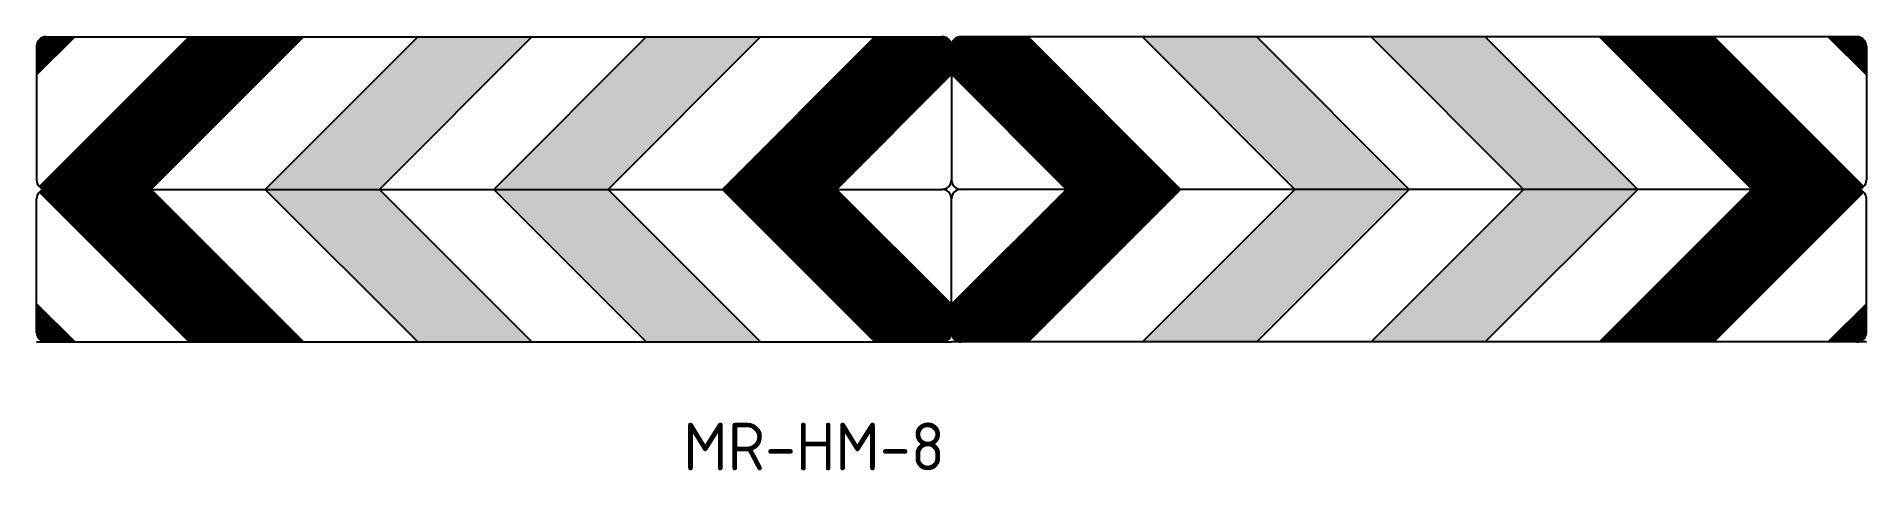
# Model space of a CAD drawing. Extents: x 82 to 274, y 222 to 267.
import ezdxf

# ---------------------------------------------------------------- set-up
doc = ezdxf.new("R2010")
doc.units = 0
doc.header["$LTSCALE"] = 12
doc.header["$MEASUREMENT"] = 0
doc.layers.get('0').update_dxf_attribs({"linetype": 'CONTINUOUS'})
doc.layers.add('L25', color=1, linetype='CONTINUOUS')
doc.layers.add('T50', color=7, linetype='CONTINUOUS')
doc.styles.add('ISO', font='ISO3098B')

# ---------------------------------------------------------------- blocks, each defined once
blk = doc.blocks.new('*X0')
at = {"color": 0}
for p, q in [((231.98, 208.25), (236.98, 213.25)), ((231.98, 208.38), (236.85, 213.25)), ((231.98, 208.51), (236.72, 213.25)), ((231.98, 208.64), (236.59, 213.25)), ((231.98, 208.78), (236.45, 213.25)), ((231.98, 208.91), (236.32, 213.25)), ((231.98, 209.04), (236.19, 213.25)), ((231.98, 209.17), (236.06, 213.25)), ((231.98, 209.31), (235.92, 213.25)), ((231.98, 209.44), (235.79, 213.25)), ((231.98, 209.57), (235.66, 213.25)), ((231.98, 209.7), (235.53, 213.25)), ((231.98, 209.84), (235.39, 213.25)), ((231.98, 209.97), (235.26, 213.25)), ((231.98, 210.1), (235.13, 213.25)), ((231.98, 210.24), (235, 213.25)), ((231.98, 210.37), (234.86, 213.25)), ((231.98, 210.5), (234.73, 213.25)), ((231.98, 210.63), (234.6, 213.25)), ((231.98, 210.77), (234.47, 213.25)), ((231.98, 210.9), (234.33, 213.25)), ((231.98, 211.03), (234.2, 213.25)), ((231.98, 211.16), (234.07, 213.25)), ((231.98, 211.3), (233.94, 213.25)), ((231.98, 211.43), (233.8, 213.25)), ((231.98, 211.56), (233.67, 213.25)), ((231.98, 211.69), (233.54, 213.25)), ((231.98, 211.83), (233.4, 213.25)), ((231.98, 211.96), (233.27, 213.25)), ((231.98, 212.09), (233.14, 213.25)), ((232, 212.25), (232.98, 213.23)), ((232.06, 212.43), (232.8, 213.18)), ((232.2, 212.71), (232.53, 213.04))]:
    blk.add_line(p, q, dxfattribs=at)
blk = doc.blocks.new('*X1')
at = {"color": 0}
for p, q in [((232.41, 193.56), (252.1, 213.25)), ((232.48, 193.5), (252.23, 213.25)), ((232.56, 193.45), (252.36, 213.25)), ((232.64, 193.4), (252.5, 213.25)), ((232.73, 193.36), (252.63, 213.25)), ((232.83, 193.32), (252.76, 213.25)), ((232.93, 193.29), (252.89, 213.25)), ((233.04, 193.27), (253.03, 213.25)), ((233.16, 193.25), (253.16, 213.25)), ((233.29, 193.25), (253.29, 213.25)), ((233.42, 193.25), (253.42, 213.25)), ((233.56, 193.25), (253.56, 213.25)), ((233.69, 193.25), (253.69, 213.25)), ((233.82, 193.25), (253.82, 213.25)), ((233.96, 193.25), (253.96, 213.25)), ((234.09, 193.25), (254.09, 213.25)), ((234.22, 193.25), (254.22, 213.25)), ((234.35, 193.25), (254.35, 213.25)), ((234.49, 193.25), (254.49, 213.25)), ((234.62, 193.25), (254.62, 213.25)), ((234.75, 193.25), (254.75, 213.25)), ((234.88, 193.25), (254.88, 213.25)), ((235.02, 193.25), (255.02, 213.25)), ((235.15, 193.25), (255.15, 213.25)), ((235.28, 193.25), (255.28, 213.25)), ((235.41, 193.25), (255.41, 213.25)), ((235.55, 193.25), (255.55, 213.25)), ((235.68, 193.25), (255.68, 213.25)), ((235.81, 193.25), (255.81, 213.25)), ((235.94, 193.25), (255.94, 213.25)), ((236.08, 193.25), (256.08, 213.25)), ((236.21, 193.25), (256.21, 213.25)), ((236.34, 193.25), (256.34, 213.25)), ((236.47, 193.25), (256.47, 213.25)), ((236.61, 193.25), (256.61, 213.25)), ((236.74, 193.25), (256.74, 213.25)), ((236.87, 193.25), (256.87, 213.25)), ((237, 193.25), (257, 213.25)), ((237.14, 193.25), (257.14, 213.25)), ((237.27, 193.25), (257.27, 213.25)), ((237.4, 193.25), (257.4, 213.25)), ((237.53, 193.25), (257.53, 213.25)), ((237.67, 193.25), (257.67, 213.25)), ((237.8, 193.25), (257.8, 213.25)), ((237.93, 193.25), (257.93, 213.25)), ((238.07, 193.25), (258.07, 213.25)), ((238.2, 193.25), (258.2, 213.25)), ((238.33, 193.25), (258.33, 213.25)), ((238.46, 193.25), (258.46, 213.25)), ((238.6, 193.25), (258.6, 213.25)), ((238.73, 193.25), (258.73, 213.25)), ((238.86, 193.25), (258.86, 213.25)), ((238.99, 193.25), (258.99, 213.25)), ((239.13, 193.25), (259.13, 213.25)), ((239.26, 193.25), (259.26, 213.25)), ((239.39, 193.25), (259.39, 213.25)), ((239.52, 193.25), (259.52, 213.25)), ((239.66, 193.25), (259.66, 213.25)), ((239.79, 193.25), (259.79, 213.25)), ((239.92, 193.25), (259.92, 213.25)), ((240.05, 193.25), (260.05, 213.25)), ((240.19, 193.25), (260.19, 213.25)), ((240.32, 193.25), (260.32, 213.25)), ((240.45, 193.25), (260.45, 213.25)), ((240.58, 193.25), (260.58, 213.25)), ((240.72, 193.25), (260.72, 213.25)), ((240.85, 193.25), (260.85, 213.25)), ((240.98, 193.25), (260.98, 213.25)), ((241.11, 193.25), (261.11, 213.25)), ((241.25, 193.25), (261.25, 213.25)), ((241.38, 193.25), (261.38, 213.25)), ((241.51, 193.25), (261.51, 213.25)), ((241.65, 193.25), (261.65, 213.25)), ((241.78, 193.25), (261.78, 213.25)), ((241.91, 193.25), (261.91, 213.25)), ((242.04, 193.25), (262.04, 213.25)), ((242.18, 193.25), (262.18, 213.25)), ((242.31, 193.25), (262.31, 213.25)), ((242.44, 193.25), (262.44, 213.25)), ((242.57, 193.25), (262.57, 213.25)), ((242.71, 193.25), (262.71, 213.25)), ((242.84, 193.25), (262.84, 213.25)), ((242.97, 193.25), (262.97, 213.25)), ((243.1, 193.25), (263.1, 213.25)), ((243.24, 193.25), (263.24, 213.25)), ((243.37, 193.25), (263.37, 213.25)), ((243.5, 193.25), (263.5, 213.25)), ((243.63, 193.25), (263.63, 213.25)), ((243.77, 193.25), (263.77, 213.25)), ((243.9, 193.25), (263.9, 213.25)), ((244.03, 193.25), (264.03, 213.25)), ((244.16, 193.25), (264.16, 213.25)), ((244.3, 193.25), (264.3, 213.25)), ((244.43, 193.25), (264.43, 213.25)), ((244.56, 193.25), (264.56, 213.25)), ((244.69, 193.25), (264.69, 213.25)), ((244.83, 193.25), (264.83, 213.25)), ((244.96, 193.25), (264.96, 213.25)), ((245.09, 193.25), (265.09, 213.25)), ((245.22, 193.25), (265.22, 213.25)), ((245.36, 193.25), (265.36, 213.25)), ((245.49, 193.25), (265.49, 213.25)), ((245.62, 193.25), (265.62, 213.25)), ((245.76, 193.25), (265.76, 213.25)), ((245.89, 193.25), (265.89, 213.25)), ((246.02, 193.25), (266.02, 213.25)), ((246.15, 193.25), (266.15, 213.25)), ((246.29, 193.25), (266.29, 213.25)), ((246.42, 193.25), (266.42, 213.25)), ((246.55, 193.25), (266.55, 213.25)), ((246.68, 193.25), (266.68, 213.25)), ((246.82, 193.25), (266.82, 213.25)), ((246.95, 193.25), (266.95, 213.25))]:
    blk.add_line(p, q, dxfattribs=at)
blk = doc.blocks.new('*X2')
at = {"color": 0}
for p, q in [((321.99, 193.25), (341.99, 213.25)), ((322.12, 193.25), (342.12, 213.25)), ((322.26, 193.25), (342.26, 213.25)), ((322.39, 193.25), (342.39, 213.25)), ((322.52, 193.25), (342.52, 213.25)), ((322.65, 193.25), (342.65, 213.25)), ((322.79, 193.25), (342.79, 213.25)), ((322.92, 193.25), (342.92, 213.25)), ((323.05, 193.25), (343.05, 213.25)), ((323.18, 193.25), (343.18, 213.25)), ((323.32, 193.25), (343.32, 213.25)), ((323.45, 193.25), (343.45, 213.25)), ((323.58, 193.25), (343.58, 213.25)), ((323.71, 193.25), (343.71, 213.25)), ((323.85, 193.25), (343.85, 213.25)), ((323.98, 193.25), (343.98, 213.25)), ((324.11, 193.25), (344.11, 213.25)), ((324.24, 193.25), (344.24, 213.25)), ((324.38, 193.25), (344.38, 213.25)), ((324.51, 193.25), (344.51, 213.25)), ((324.64, 193.25), (344.64, 213.25)), ((324.77, 193.25), (344.77, 213.25)), ((324.91, 193.25), (344.91, 213.25)), ((325.04, 193.25), (345.04, 213.25)), ((325.17, 193.25), (345.17, 213.25)), ((325.3, 193.25), (345.3, 213.25)), ((325.44, 193.25), (345.44, 213.25)), ((325.57, 193.25), (345.57, 213.25)), ((325.7, 193.25), (345.7, 213.25)), ((325.83, 193.25), (345.83, 213.25)), ((325.97, 193.25), (345.97, 213.25)), ((326.1, 193.25), (346.1, 213.25)), ((326.23, 193.25), (346.23, 213.25)), ((326.37, 193.25), (346.37, 213.25)), ((326.5, 193.25), (346.5, 213.25)), ((326.63, 193.25), (346.63, 213.25)), ((326.76, 193.25), (346.76, 213.25)), ((326.9, 193.25), (346.9, 213.25)), ((327.03, 193.25), (347.03, 213.25)), ((327.16, 193.25), (347.16, 213.25)), ((327.29, 193.25), (347.29, 213.25)), ((327.43, 193.25), (347.43, 213.25)), ((327.56, 193.25), (347.56, 213.25)), ((327.69, 193.25), (347.69, 213.25)), ((327.82, 193.25), (347.82, 213.25)), ((327.96, 193.25), (347.96, 213.25)), ((328.09, 193.25), (348.09, 213.25)), ((328.22, 193.25), (348.22, 213.25)), ((328.35, 193.25), (348.35, 213.25)), ((328.49, 193.25), (348.49, 213.25)), ((328.62, 193.25), (348.62, 213.25)), ((328.75, 193.25), (348.75, 213.25)), ((328.88, 193.25), (348.88, 213.25)), ((329.02, 193.25), (349.02, 213.25)), ((329.15, 193.25), (349.15, 213.25)), ((329.28, 193.25), (349.28, 213.25)), ((329.41, 193.25), (349.41, 213.25)), ((329.55, 193.25), (349.55, 213.25)), ((329.68, 193.25), (349.68, 213.25)), ((329.81, 193.25), (349.81, 213.25)), ((329.95, 193.25), (349.95, 213.25)), ((330.08, 193.25), (350.08, 213.25)), ((330.21, 193.25), (350.21, 213.25)), ((330.34, 193.25), (350.34, 213.25)), ((330.48, 193.25), (350.48, 213.25)), ((330.61, 193.25), (350.61, 213.25)), ((330.74, 193.25), (350.74, 213.25)), ((330.87, 193.25), (350.87, 213.24)), ((331.01, 193.25), (350.98, 213.23)), ((331.14, 193.25), (351.09, 213.2)), ((331.27, 193.25), (351.18, 213.17)), ((331.4, 193.25), (351.28, 213.13)), ((331.54, 193.25), (351.36, 213.08)), ((331.67, 193.25), (351.44, 213.03)), ((331.8, 193.25), (351.52, 212.97)), ((331.93, 193.25), (351.59, 212.91)), ((332.07, 193.25), (351.66, 212.84)), ((332.2, 193.25), (351.72, 212.77)), ((332.33, 193.25), (351.77, 212.69)), ((332.46, 193.25), (351.82, 212.61)), ((332.6, 193.25), (351.87, 212.52)), ((332.73, 193.25), (351.9, 212.43)), ((332.86, 193.25), (351.94, 212.33)), ((332.99, 193.25), (351.96, 212.22)), ((333.13, 193.25), (351.98, 212.1)), ((333.26, 193.25), (351.98, 211.97)), ((333.39, 193.25), (351.98, 211.84)), ((333.52, 193.25), (351.98, 211.71)), ((333.66, 193.25), (351.98, 211.57)), ((333.79, 193.25), (351.98, 211.44)), ((333.92, 193.25), (351.98, 211.31)), ((334.06, 193.25), (351.98, 211.18)), ((334.19, 193.25), (351.98, 211.04)), ((334.32, 193.25), (351.98, 210.91)), ((334.45, 193.25), (351.98, 210.78)), ((334.59, 193.25), (351.98, 210.65)), ((334.72, 193.25), (351.98, 210.51)), ((334.85, 193.25), (351.98, 210.38)), ((334.98, 193.25), (351.98, 210.25)), ((335.12, 193.25), (351.98, 210.12)), ((335.25, 193.25), (351.98, 209.98)), ((335.38, 193.25), (351.98, 209.85)), ((335.51, 193.25), (351.98, 209.72)), ((335.65, 193.25), (351.98, 209.59)), ((335.78, 193.25), (351.98, 209.45)), ((335.91, 193.25), (351.98, 209.32)), ((336.04, 193.25), (351.98, 209.19)), ((336.18, 193.25), (351.98, 209.05)), ((336.31, 193.25), (351.98, 208.92)), ((336.44, 193.25), (351.98, 208.79)), ((336.57, 193.25), (351.98, 208.66)), ((336.71, 193.25), (351.98, 208.52)), ((336.84, 193.25), (351.98, 208.39))]:
    blk.add_line(p, q, dxfattribs=at)

msp = doc.modelspace()

# ---------------------------------------------------------------- linework, layer by layer
at = {"layer": 'L25'}
for p, q in [((82.09, 263.16), (86.1, 267.16)), ((82.38, 251.46), (98.09, 267.16)), ((83.09, 267.16), (86.1, 267.16)), ((86.1, 267.16), (98.09, 267.16)), ((94.08, 251.16), (110.08, 267.16)), ((98.09, 267.16), (110.08, 267.16)), ((106.08, 251.16), (122.08, 267.16)), ((110.08, 267.16), (170.05, 267.16)), ((118.07, 251.16), (134.07, 267.16)), ((130.06, 251.16), (146.06, 267.16)), ((142.05, 251.16), (158.05, 267.16)), ((154.05, 251.16), (170.05, 267.16)), ((170.05, 267.16), (177.09, 267.16)), ((186.13, 267.16), (179.09, 267.16)), ((246.1, 267.16), (186.13, 267.16)), ((202.13, 251.16), (186.13, 267.16)), ((214.13, 251.16), (198.13, 267.16)), ((226.12, 251.16), (210.12, 267.16)), ((238.11, 251.16), (222.11, 267.16)), ((250.1, 251.16), (234.1, 267.16)), ((262.1, 251.16), (246.1, 267.16)), ((258.09, 267.16), (246.1, 267.16)), ((273.8, 251.46), (258.09, 267.16)), ((270.08, 267.16), (258.09, 267.16)), ((274.09, 263.16), (270.08, 267.16)), ((273.09, 267.16), (270.08, 267.16)), ((82.09, 266.16), (82.09, 263.16)), ((178.09, 266.16), (178.09, 263.22)), ((178.09, 266.16), (178.09, 263.22)), ((274.09, 266.16), (274.09, 263.16)), ((82.09, 263.16), (82.09, 252.16)), ((166.04, 251.16), (178.09, 263.22)), ((190.14, 251.16), (178.09, 263.22)), ((178.09, 263.22), (178.09, 252.16)), ((178.09, 263.22), (178.09, 252.16)), ((274.09, 263.16), (274.09, 252.16)), ((82.09, 239.17), (82.09, 250.16)), ((82.38, 250.87), (98.09, 235.16)), ((83.09, 251.16), (94.08, 251.16)), ((83.09, 251.16), (94.08, 251.16)), ((94.08, 251.16), (154.05, 251.16)), ((94.08, 251.16), (154.05, 251.16)), ((94.08, 251.16), (110.08, 235.16)), ((106.08, 251.16), (122.08, 235.16)), ((118.07, 251.16), (134.07, 235.16)), ((130.06, 251.16), (146.06, 235.16)), ((142.05, 251.16), (158.05, 235.16)), ((154.05, 251.16), (170.05, 235.16)), ((154.05, 251.16), (166.04, 251.16)), ((154.05, 251.16), (166.04, 251.16)), ((166.04, 251.16), (178.09, 239.11)), ((166.04, 251.16), (177.09, 251.16)), ((190.14, 251.16), (178.09, 239.11)), ((178.09, 239.11), (178.09, 250.16)), ((178.09, 239.11), (178.09, 250.16)), ((190.14, 251.16), (179.09, 251.16)), ((190.14, 251.16), (179.09, 251.16)), ((202.13, 251.16), (186.13, 235.16)), ((202.13, 251.16), (190.14, 251.16)), ((202.13, 251.16), (190.14, 251.16)), ((214.13, 251.16), (198.13, 235.16)), ((262.1, 251.16), (202.13, 251.16)), ((262.1, 251.16), (202.13, 251.16)), ((226.12, 251.16), (210.12, 235.16)), ((238.11, 251.16), (222.11, 235.16)), ((250.1, 251.16), (234.1, 235.16)), ((262.1, 251.16), (246.1, 235.16)), ((273.8, 250.87), (258.09, 235.16)), ((273.09, 251.16), (262.1, 251.16)), ((273.09, 251.16), (262.1, 251.16)), ((274.09, 239.17), (274.09, 250.16)), ((82.09, 239.17), (86.1, 235.16)), ((82.09, 236.16), (82.09, 239.17)), ((178.09, 236.16), (178.09, 239.11)), ((178.09, 236.16), (178.09, 239.11)), ((274.09, 239.17), (270.08, 235.16)), ((274.09, 236.16), (274.09, 239.17)), ((82.09, 235.16), (178.09, 235.16)), ((83.09, 235.16), (86.1, 235.16)), ((86.1, 235.16), (98.09, 235.16)), ((98.09, 235.16), (110.08, 235.16)), ((110.08, 235.16), (170.05, 235.16)), ((170.05, 235.16), (177.09, 235.16)), ((274.09, 235.16), (178.09, 235.16)), ((186.13, 235.16), (179.09, 235.16)), ((246.1, 235.16), (186.13, 235.16)), ((258.09, 235.16), (246.1, 235.16)), ((270.08, 235.16), (258.09, 235.16)), ((273.09, 235.16), (270.08, 235.16))]:
    msp.add_line(p, q, dxfattribs=at)
for centre, start, end in [((83.09, 266.16), 90, 180), ((177.09, 266.16), 0, 90), ((179.09, 266.16), 90, 180), ((273.09, 266.16), 0, 90), ((83.09, 252.16), 180, 225), ((177.09, 252.16), 270, 0), ((179.09, 252.16), 180, 270), ((273.09, 252.16), 315, 360), ((83.09, 250.16), 135, 180), ((83.09, 252.16), 225, 270), ((83.09, 250.16), 90, 135), ((177.09, 250.16), 0, 90), ((179.09, 250.16), 90, 180), ((273.09, 252.16), 270, 315), ((273.09, 250.16), 45, 90), ((273.09, 250.16), 0, 45), ((83.09, 236.16), 180, 270), ((177.09, 236.16), 270, 0), ((179.09, 236.16), 180, 270), ((273.09, 236.16), 270, 0)]:
    msp.add_arc(centre, 1, start, end, dxfattribs=at)
for points in [[(122.08, 267.16), (134.07, 267.16), (106.08, 251.16), (118.07, 251.16)], [(146.06, 267.16), (158.05, 267.16), (130.06, 251.16), (142.05, 251.16)], [(210.12, 267.16), (198.13, 267.16), (226.12, 251.16), (214.13, 251.16)], [(234.1, 267.16), (222.11, 267.16), (250.1, 251.16), (238.11, 251.16)], [(122.08, 235.16), (134.07, 235.16), (106.08, 251.16), (118.07, 251.16)], [(146.06, 235.16), (158.05, 235.16), (130.06, 251.16), (142.05, 251.16)], [(210.12, 235.16), (198.13, 235.16), (226.12, 251.16), (214.13, 251.16)], [(234.1, 235.16), (222.11, 235.16), (250.1, 251.16), (238.11, 251.16)]]:
    msp.add_solid(points, dxfattribs=at)

# ---------------------------------------------------------------- block references
at = {"layer": 'L25', "yscale": 0.8, "zscale": 0.8}
for name, p, xscale in [('*X0', (-103.49, 96.56), 0.8), ('*X1', (-103.49, 96.56), 0.8), ('*X2', (-103.49, 96.56), 0.8), ('*X2', (459.67, 96.56), -0.8), ('*X1', (459.67, 96.56), -0.8), ('*X0', (459.67, 96.56), -0.8)]:
    msp.add_blockref(name, p, dxfattribs=dict(at, xscale=xscale))
at = {"layer": 'L25', "yscale": 0.8, "zscale": 0.8, "rotation": 180}
for name, p, xscale in [('*X1', (-103.49, 405.77), -0.8), ('*X2', (-103.49, 405.77), -0.8), ('*X2', (459.67, 405.77), 0.8), ('*X1', (459.67, 405.77), 0.8), ('*X0', (-103.49, 405.77), -0.8), ('*X0', (459.67, 405.77), 0.8)]:
    msp.add_blockref(name, p, dxfattribs=dict(at, xscale=xscale))

# ---------------------------------------------------------------- texts
at = {"layer": 'T50', "style": 'ISO'}
msp.add_text('MR-HM-8', height=5, dxfattribs=at).set_placement((149.94, 221.71))

doc.saveas('drawing.dxf')
